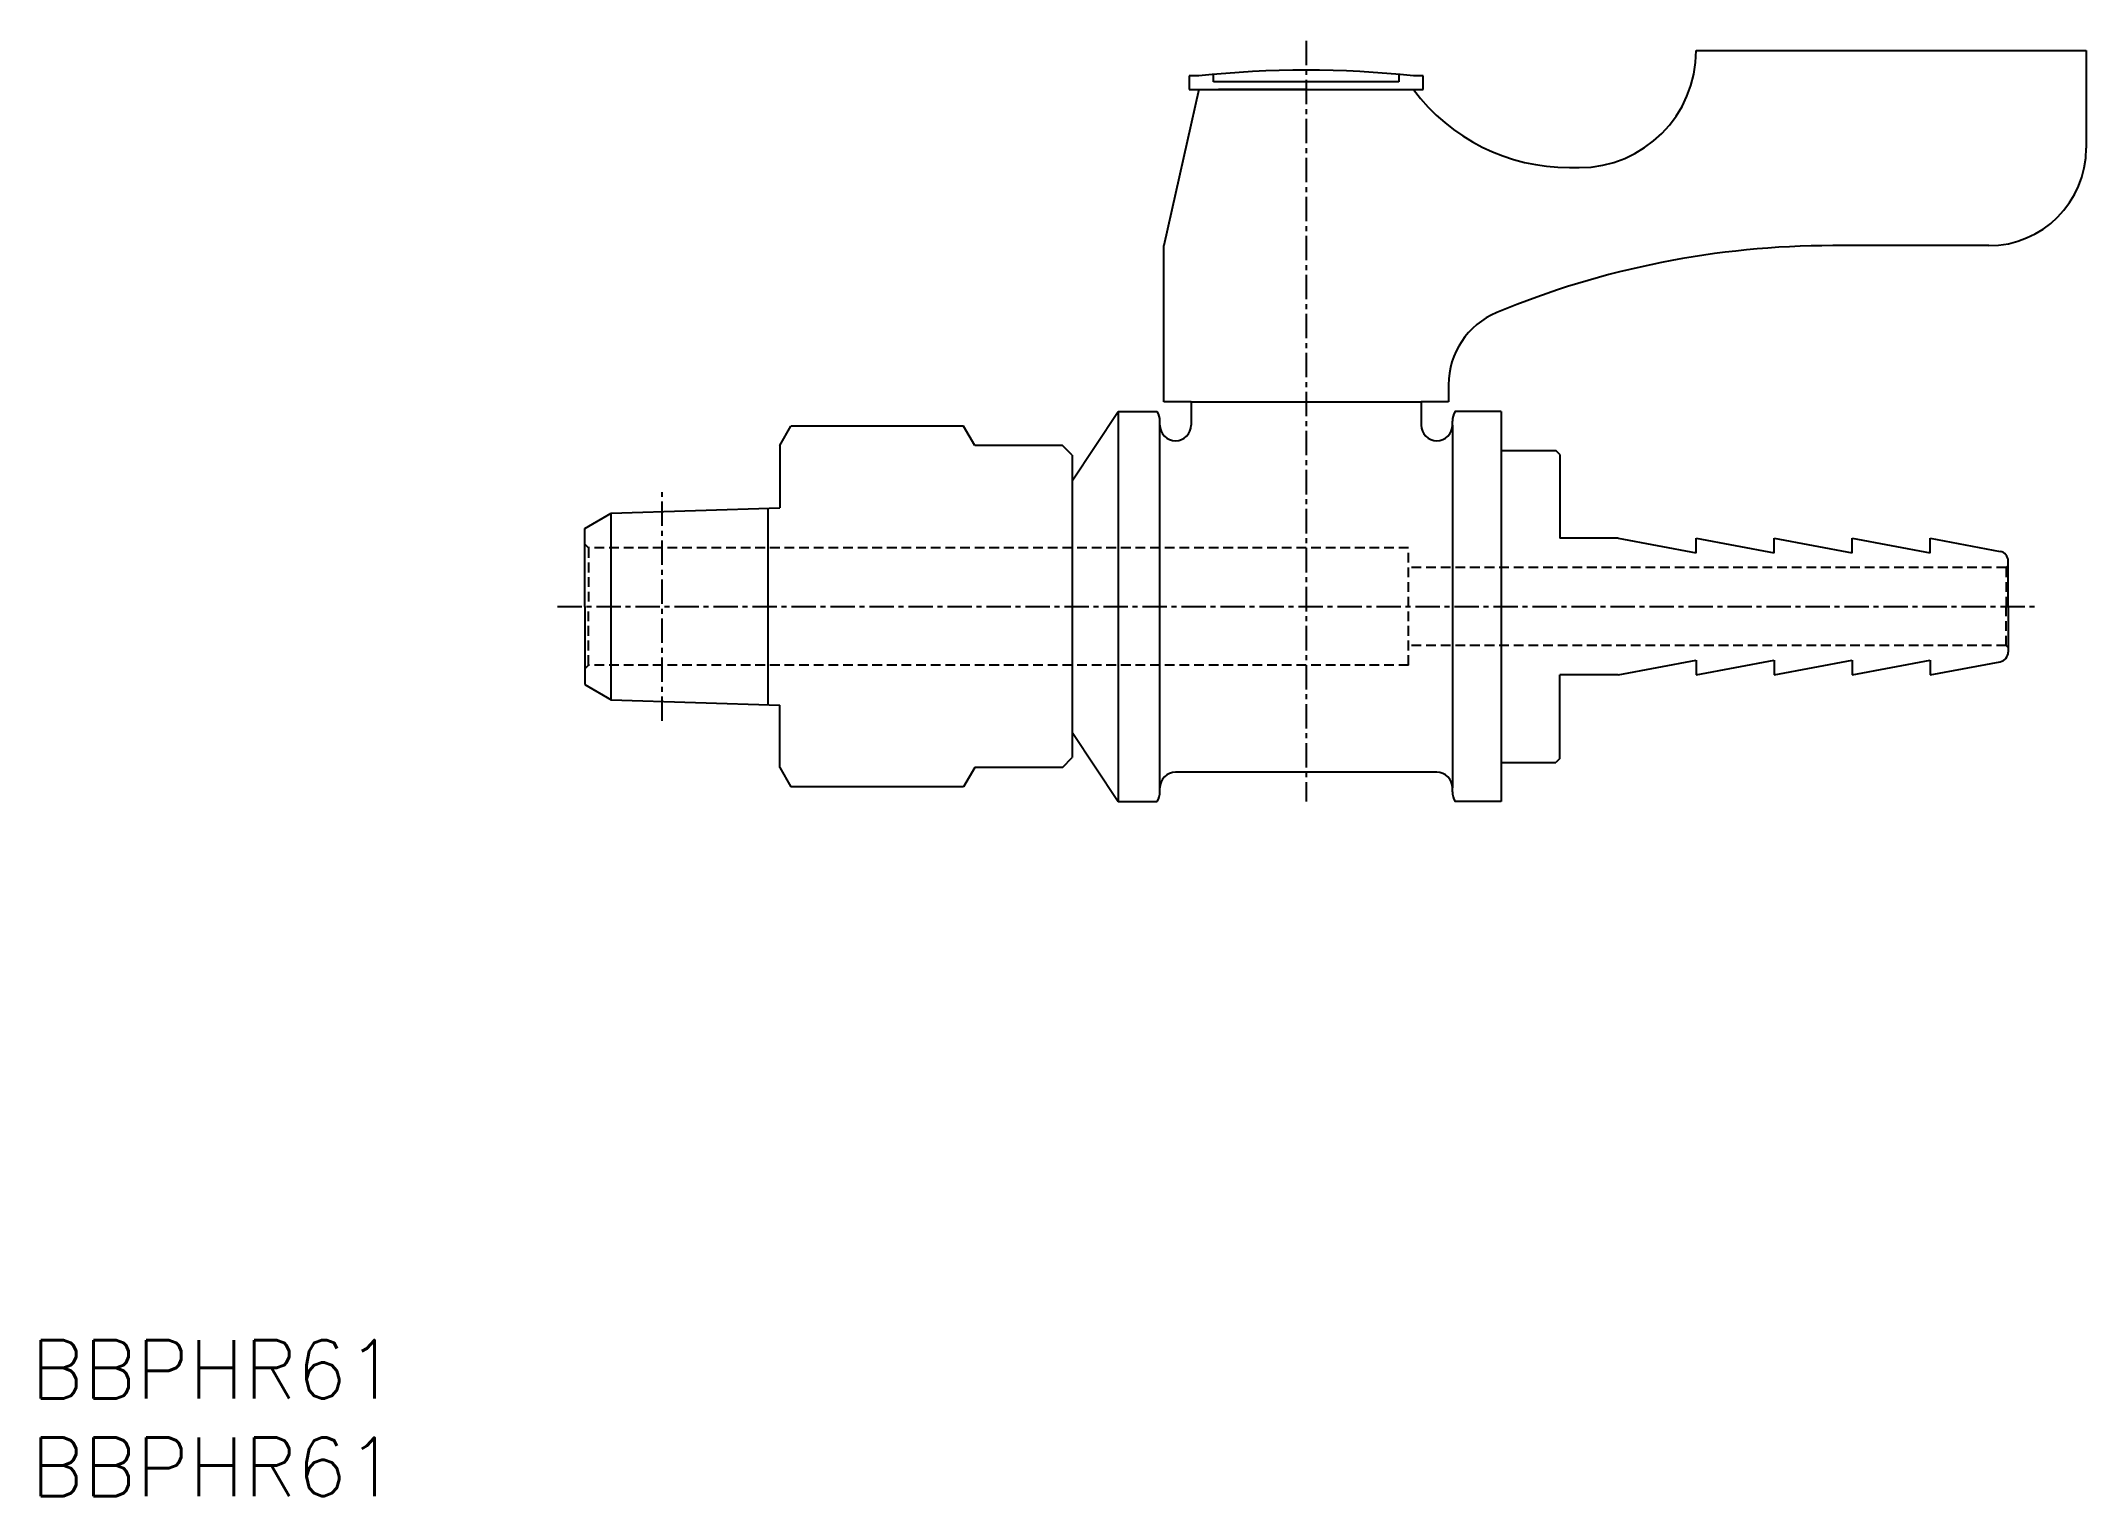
# Model space of a CAD drawing. Extents: x 1 to 105, y 0 to 75.
import ezdxf

# ---------------------------------------------------------------- set-up
doc = ezdxf.new("R2010")
doc.units = 0
doc.linetypes.add('CENTER', pattern=[2, 1.25, -0.25, 0.25, -0.25])
doc.linetypes.add('DASHED', pattern=[0.75, 0.5, -0.25])
doc.layers.get('0').update_dxf_attribs({"linetype": 'CONTINUOUS'})
doc.layers.add('CENTER', color=1, linetype='CENTER')
doc.styles.get("Standard").update_dxf_attribs({"font": 'txt.shx'})

# ---------------------------------------------------------------- blocks, each defined once
blk = doc.blocks.new('*U4')
at = {"color": 7, "linetype": 'CONTINUOUS'}
blk.add_text('BBPHR61', height=3, dxfattribs=at).set_placement((0, 5))
blk = doc.blocks.new('*U5')
at = {"color": 7, "linetype": 'CONTINUOUS'}
blk.add_text('BBPHR61', height=3, dxfattribs=at).set_placement((0, 0))

msp = doc.modelspace()

# ---------------------------------------------------------------- linework, layer by layer
at = {"color": 7, "linetype": 'CONTINUOUS'}
for p, q in [((85.4, 74.11), (85.4, 74.11)), ((85.4, 74.11), (105.4, 74.11)), ((105.4, 74.11), (105.4, 69.11)), ((105.4, 74.11), (105.4, 69.11)), ((59.4, 72.81), (59.4, 72.11)), ((59.9, 72.81), (59.4, 72.81)), ((60.65, 72.51), (60.65, 72.88)), ((70.15, 72.51), (60.65, 72.51)), ((70.15, 72.88), (70.15, 72.51)), ((71.4, 72.81), (70.9, 72.81)), ((71.4, 72.11), (71.4, 72.81)), ((59.9, 72.11), (58.1, 64.11)), ((59.4, 72.11), (61.05, 72.11)), ((59.9, 72.11), (70.9, 72.11)), ((65.4, 72.11), (60.9, 72.11)), ((69.75, 72.11), (71.4, 72.11)), ((78.9, 68.11), (79.4, 68.11)), ((58.1, 56.11), (58.1, 64.11)), ((100.4, 64.11), (92.4, 64.11)), ((72.7, 56.98), (72.7, 56.11)), ((53.4, 52.06), (55.76, 55.61)), ((55.76, 55.61), (57.76, 55.61)), ((55.76, 55.61), (55.76, 35.61)), ((59.5, 56.11), (58.1, 56.11)), ((59.5, 56.11), (59.5, 54.91)), ((59.5, 56.11), (71.3, 56.11)), ((72.7, 56.11), (71.3, 56.11)), ((71.3, 56.11), (71.3, 54.91)), ((75.4, 55.61), (73.03, 55.61)), ((75.4, 55.61), (75.4, 35.61)), ((38.4, 53.86), (38.97, 54.86)), ((47.82, 54.86), (38.97, 54.86)), ((48.4, 53.86), (47.82, 54.86)), ((57.9, 54.91), (57.9, 55.11)), ((57.9, 36.31), (57.9, 54.91)), ((72.9, 54.91), (72.9, 55.11)), ((72.9, 54.91), (72.9, 36.31)), ((38.4, 53.86), (38.4, 50.66)), ((52.9, 53.86), (48.4, 53.86)), ((53.4, 53.36), (52.9, 53.86)), ((58.7, 54.11), (58.7, 54.11)), ((72.1, 54.11), (72.1, 54.11)), ((75.4, 53.61), (78.2, 53.61)), ((78.4, 53.41), (78.2, 53.61)), ((53.4, 53.36), (53.4, 37.86)), ((78.4, 53.41), (78.4, 49.11)), ((28.4, 49.61), (29.75, 50.39)), ((29.75, 50.39), (38.4, 50.66)), ((29.75, 40.83), (29.75, 50.39)), ((37.8, 50.64), (37.8, 40.57)), ((28.4, 45.61), (28.4, 49.61)), ((81.4, 49.11), (78.4, 49.11)), ((81.4, 49.11), (85.4, 48.36)), ((85.4, 49.11), (89.4, 48.36)), ((85.4, 48.36), (85.4, 49.11)), ((89.4, 49.11), (93.4, 48.36)), ((89.4, 48.36), (89.4, 49.11)), ((93.4, 49.11), (97.4, 48.36)), ((93.4, 48.36), (93.4, 49.11)), ((97.4, 48.36), (97.4, 49.11)), ((97.4, 49.11), (100.99, 48.43)), ((101.4, 45.61), (101.4, 47.94)), ((28.4, 45.61), (28.4, 41.61)), ((101.4, 45.61), (101.4, 43.27)), ((81.4, 42.11), (78.4, 42.11)), ((78.4, 37.81), (78.4, 42.11)), ((81.4, 42.11), (85.4, 42.86)), ((85.4, 42.11), (89.4, 42.86)), ((85.4, 42.86), (85.4, 42.11)), ((89.4, 42.11), (93.4, 42.86)), ((89.4, 42.86), (89.4, 42.11)), ((93.4, 42.11), (97.4, 42.86)), ((93.4, 42.86), (93.4, 42.11)), ((97.4, 42.86), (97.4, 42.11)), ((97.4, 42.11), (100.99, 42.78)), ((28.4, 41.61), (29.75, 40.83)), ((29.75, 40.83), (38.4, 40.55)), ((38.4, 37.36), (38.4, 40.55)), ((53.4, 39.16), (55.76, 35.61)), ((52.9, 37.36), (53.4, 37.86)), ((78.4, 37.81), (78.2, 37.61)), ((38.4, 37.36), (38.97, 36.36)), ((48.4, 37.36), (47.82, 36.36)), ((52.9, 37.36), (48.4, 37.36)), ((72.1, 37.11), (58.7, 37.11)), ((75.4, 37.61), (78.2, 37.61)), ((47.82, 36.36), (38.97, 36.36)), ((57.9, 36.11), (57.9, 36.31)), ((72.9, 36.11), (72.9, 36.31)), ((55.76, 35.61), (57.76, 35.61)), ((75.4, 35.61), (73.03, 35.61))]:
    msp.add_line(p, q, dxfattribs=at)
at = {"color": 3, "linetype": 'DASHED'}
for p, q in [((28.6, 48.61), (28.4, 48.81)), ((70.65, 48.61), (28.6, 48.61)), ((28.6, 48.61), (28.6, 45.61)), ((70.65, 42.61), (70.65, 48.61)), ((101.3, 47.61), (70.65, 47.61)), ((101.3, 47.61), (101.4, 47.71)), ((101.3, 47.61), (101.3, 45.61)), ((28.6, 42.61), (28.6, 45.61)), ((101.3, 43.61), (101.3, 45.61)), ((101.3, 43.61), (70.65, 43.61)), ((101.3, 43.61), (101.4, 43.51)), ((28.6, 42.61), (28.4, 42.41)), ((70.65, 42.61), (28.6, 42.61))]:
    msp.add_line(p, q, dxfattribs=at)
at = {"color": 7, "linetype": 'CONTINUOUS'}
for centre, radius, start, end in [((79.4, 74.11), 6, 270, 0), ((65.4, 22.54), 50.57, 83.7557, 96.2443), ((78.9, 78.11), 10, 216.8699, 270), ((100.4, 69.11), 5, 270, 0), ((92.4, 19.11), 45, 90, 112.5151), ((76.7, 56.98), 4, 112.5151, 180), ((56.9, 55.11), 1, 0, 30), ((73.9, 55.11), 1, 150, 180), ((58.7, 54.91), 0.8, 180, 270), ((58.7, 54.91), 0.8, 270, 0), ((72.1, 54.91), 0.8, 180, 270), ((72.1, 54.91), 0.8, 270, 0), ((100.9, 47.94), 0.5, 0, 79.3803), ((100.9, 43.27), 0.5, 280.6197, 0), ((58.7, 36.31), 0.8, 90, 180), ((72.1, 36.31), 0.8, 0, 90), ((56.9, 36.11), 1, 330, 0), ((73.9, 36.11), 1, 180, 210)]:
    msp.add_arc(centre, radius, start, end, dxfattribs=at)
at = {"layer": 'CENTER', "color": 1, "linetype": 'CENTER'}
for p, q in [((65.4, 74.61), (65.4, 35.61)), ((32.37, 39.74), (32.37, 51.47)), ((27, 45.61), (102.79, 45.61))]:
    msp.add_line(p, q, dxfattribs=at)

# ---------------------------------------------------------------- block references
at = {"color": 7, "linetype": 'CONTINUOUS'}
for name in ['*U4', '*U5']:
    msp.add_blockref(name, (0, 0), dxfattribs=at)

doc.saveas('drawing.dxf')
